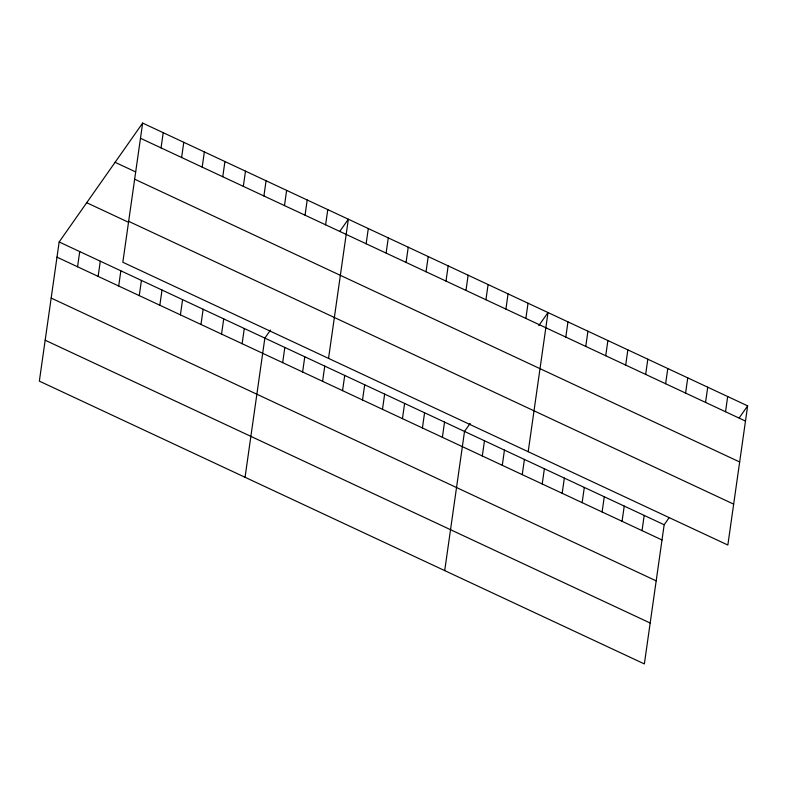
<?xml version="1.0" encoding="UTF-8"?>
<svg xmlns="http://www.w3.org/2000/svg" width="787" height="787" viewBox="0 0 787 787"><rect width="100%" height="100%" fill="white"/><g stroke="black" fill="none" stroke-linecap="round" stroke-linejoin="round"><path stroke-width="1.18" d="M142.644 123.077L122.831 262.248L727.847 545.037L747.65 405.866L142.644 123.077L59.153 241.963L39.35 381.134L644.356 663.923L664.169 524.752L669.107 517.708M77.559 266.783L79.723 251.574M98.129 276.394L100.293 261.186M118.699 286.006L120.864 270.807M139.269 295.627L141.434 280.418M161.05 147.897L163.214 132.688M159.84 305.238L162.004 290.039M181.62 157.508L183.784 142.299M180.41 314.859L182.574 299.65M202.19 167.119L204.354 151.921M200.98 324.47L203.144 309.261M222.76 176.741L224.925 161.532M221.55 334.082L223.715 318.883M243.331 186.352L245.495 171.143M242.121 343.703L244.285 328.494M263.901 195.973L266.065 180.764M245.052 477.286L264.855 338.105L270.512 330.058M284.471 205.584L286.635 190.375M282.661 362.65L284.825 347.441M305.041 215.195L307.205 199.996M302.621 371.976L304.785 356.777M325.611 224.816L327.776 209.608M322.591 381.311L324.756 366.103M328.543 358.4L348.346 219.219L339.866 231.289M342.561 390.647L344.716 375.438M366.142 243.763L368.306 228.555M362.522 399.973L364.686 384.774M386.112 253.089L388.276 237.89M382.492 409.309L384.646 394.1M406.072 262.425L408.237 247.216M402.452 418.645L404.616 403.436M426.042 271.761L428.207 256.552M422.422 427.971L424.577 412.772M446.003 281.087L448.167 265.888M442.383 437.306L444.547 422.098M465.973 290.423L468.137 275.214M444.704 570.605L464.517 431.433L470.164 423.386M485.933 299.758L488.097 284.55M482.313 455.968L484.477 440.759M505.903 309.084L508.068 293.876M502.283 465.304L504.447 450.095M525.864 318.42L528.028 303.211M522.243 474.63L524.408 459.431M528.195 451.718L547.998 312.547L538.81 325.621M542.213 483.966L544.378 468.757M565.794 337.082L567.958 321.873M562.174 493.301L564.338 478.093M585.764 346.418L587.928 331.209M582.144 502.627L584.308 487.428M605.724 355.744L607.889 340.545M602.104 511.963L604.268 496.754M625.695 365.079L627.859 349.871M622.074 521.299L624.239 506.09M645.665 374.415L647.819 359.206M642.035 530.625L644.199 515.426M665.625 383.741L667.789 368.542M685.595 393.077L687.749 377.868M705.555 402.413L707.72 387.204M725.525 411.739L727.68 396.53M739.17 417.936L747.65 405.866M140.48 138.276L745.486 421.075M115.089 162.309L135.659 171.92M134.656 179.19L739.662 461.979M128.655 221.334L733.661 504.133M86.708 202.731L127.848 221.954M59.153 241.963L664.169 524.752M56.989 257.162L662.005 539.961M51.175 298.076L656.181 580.865M45.174 340.22L650.18 623.019"/></g></svg>
